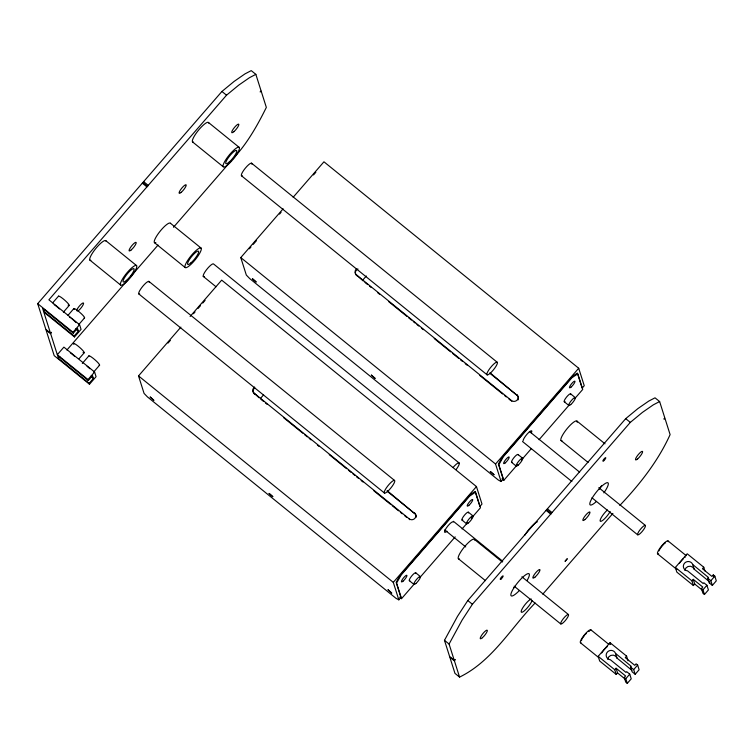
<?xml version="1.0" encoding="UTF-8"?>
<svg xmlns="http://www.w3.org/2000/svg" width="754" height="754" viewBox="0 0 754 754"><rect width="100%" height="100%" fill="white"/><g stroke="black" fill="none" stroke-linecap="round" stroke-linejoin="round"><path stroke-width="1.13" d="M57.313 354.7L63.892 347.123L94.589 371.995L96.069 376.67L89.49 384.248L89.198 383.315L93.402 378.461L92.516 375.652L88.303 380.506L88.011 379.573L57.313 354.7L50.631 333.636L51.47 332.316L50.471 333.117L45.862 329.385L37.7 303.655L221.921 91.47L234.07 81.451L244.946 73.901L251.242 70.622L255.851 74.354L261.007 90.621L260.168 91.941L261.176 91.14L266.341 107.407C257.284 125.711 247.048 143.807 232.977 158.755M50.471 333.117L43.789 312.062L74.486 336.934L81.064 329.357L79.575 324.682L48.887 299.809L226.53 95.192L238.669 85.174L249.555 77.634L255.851 74.354M535.104 603.03C510.731 628.233 492.117 661.249 459.563 677.101L454.408 660.834L455.246 659.514L454.238 660.316L449.638 656.583L444.474 640.316L457.489 616.367L467.791 600.533L625.697 418.659L637.837 408.64L648.723 401.1L655.019 397.82L659.627 401.543L664.783 417.82L663.944 419.139L664.953 418.338L670.108 434.606C658.044 461.26 639.797 484.275 619.835 505.434M454.238 660.316L449.082 644.048L462.098 620.099L472.4 604.265L630.306 422.391L642.446 412.372L653.322 404.832L659.627 401.543M74.486 336.934L74.184 336.001L43.487 311.129L44.891 309.508M52.695 302.844L58.539 296.115M63.364 312.194L69.217 305.464M68.039 315.285L73.892 308.546M78.718 324.635L84.561 317.896M74.184 336.001L78.397 331.147L77.502 328.339L73.298 333.193L72.997 332.26L79.575 324.682M89.198 383.315L58.501 358.442L59.905 356.821M66.918 350.016L127.935 279.743M131.026 276.181L158.057 245.05M173.505 227.256L230.667 161.422M79.104 358.668L84.222 352.778M82.318 363.437L88.897 355.86M93.722 371.948L99.575 365.209M88.011 379.573L94.589 371.995M293.146 197.275L323.947 161.799L578.704 368.244L584.246 385.718L582.145 388.14L577.357 373.06L572.917 376.048L501.862 457.895L498.403 464.002L503.191 479.082L501.08 481.504L498.347 480.053L249.725 278.584L246.322 275.059L240.78 257.585L283.136 208.811M190.112 316.492L221.685 280.13L476.453 486.575L481.994 504.04L479.883 506.471L475.105 491.391L470.656 494.379L399.601 576.226L396.152 582.333L400.93 597.404L398.828 599.835L396.086 598.384L147.464 396.915L144.061 393.39L138.519 375.916L180.875 327.132M249.414 248.782L250.959 247.001M253.278 244.334L256.369 240.771M279.536 214.089L281.082 212.308M313.523 174.947L315.841 172.27M168.01 343.089L170.329 340.422M193.495 313.73L195.041 311.949M198.132 308.395L200.451 305.728M202.769 303.051L205.088 300.384M362.504 280.384L366.321 275.983M260.535 398.376L263.598 394.851M501.08 481.504L495.538 464.03L578.704 368.244M398.828 599.835L393.286 582.361L476.453 486.575M501.966 478.856L503.795 480.345L517.593 464.445M521.419 460.034L531.391 448.555M539.053 439.723L568.95 405.294M575.085 398.235L582.748 389.403L577.8 373.805L571.871 377.792L503.446 456.604L498.846 464.747L503.795 480.345M399.705 597.187L401.533 598.667L414.568 583.662M419.931 577.479L455.19 536.867M462.089 528.922L467.461 522.739M471.288 518.328L480.487 507.734L475.538 492.136L469.619 496.113L401.194 574.925L396.585 583.068L401.533 598.667M542.805 594.152L612.898 513.417M616.225 674.425L614.746 669.75L616.065 668.232L617.545 672.907L616.225 674.425L599.675 661.013L598.186 656.329L610.033 642.691L626.583 656.103L628.073 660.787M693.407 585.538L691.927 580.853L693.237 579.336L694.726 584.02L693.407 585.538L676.847 572.116L675.367 567.442L687.205 553.794L703.765 567.215L704.952 570.957M626.583 656.103L625.273 657.62L634.783 665.33L636.103 663.822L637.639 665.056L639.119 669.74L635.179 674.283L632.106 671.795L630.617 667.12L631.277 666.366L615.547 653.426A4.844 4.665 -17.6 0 0 610.118 650.504A4.844 4.665 -17.6 0 0 606.169 655.32A4.844 4.665 -17.6 0 0 610.372 659.75L626.018 672.427L626.678 671.663L629.741 674.151L631.23 678.836L627.281 683.378L625.745 682.134L624.265 677.46L625.575 675.942L616.065 668.232M703.765 567.215L702.445 568.733L711.964 576.442L713.284 574.925L714.82 576.169L716.3 580.844L712.351 585.396L709.278 582.908L707.799 578.224L708.458 577.47L692.728 564.539A4.844 4.665 -17.6 0 0 687.29 561.617A4.844 4.665 -17.6 0 0 683.35 566.424A4.844 4.665 -17.6 0 0 687.544 570.853L703.19 583.53L703.85 582.776L706.922 585.264L708.402 589.939L704.453 594.491L702.926 593.247L701.437 588.563L702.756 587.046L693.237 579.336M627.281 683.378L625.792 678.704L629.741 674.151M635.179 674.283L633.69 669.609L637.639 665.056M704.453 594.491L702.973 589.807L706.922 585.264M712.351 585.396L710.871 580.712L714.82 576.169M709.278 582.908L709.938 582.154L694.208 569.213A4.844 4.665 -17.6 0 0 684.868 570.373M221.921 91.47L226.53 95.192M625.697 418.659L630.306 422.391M570.627 393.852L575.236 397.584M564.256 401.75L568.865 405.473M208.547 122.544L239.244 147.416A12.573 2.856 -51 0 1 228.858 163.863A12.573 2.856 -51 0 1 225.616 160.008A12.573 2.856 -51 0 1 239.244 147.416M577.027 421.137L605.01 443.814M251.497 163.137L497.056 362.127M490.298 373.032L516.999 395.284A4.053 3.911 -17.6 0 1 518.017 399.94M489.648 373.117L516.999 395.284M241.676 175.927L487.225 374.908M192.534 141.903L223.231 166.775M356.812 268.688A4.053 3.911 -17.6 0 0 356.463 274.908L511.476 400.515L511.74 401.354M561.014 440.496L588.092 462.447M356.463 274.908L363.117 280.912M364.936 282.392L367.669 284.607M369.498 286.086L371.317 287.566M377.697 292.731L379.526 294.211M388.64 301.6L406.877 316.378M408.706 317.858L411.439 320.073M413.258 321.553L415.086 323.032M416.905 324.503L418.734 325.982M421.467 328.197L423.296 329.677M434.229 338.546L450.647 351.845M452.466 353.324L458.856 358.499M460.675 359.969L462.504 361.449M465.237 363.664L467.056 365.143M479.827 375.492L502.616 393.965M504.445 395.435L506.264 396.915M508.997 399.13L510.826 400.61M668.016 540.91L686.291 555.717M529.374 431.429L579.619 472.145M598.799 487.687L645.396 525.444A6.089 1.385 -51 0 1 640.363 533.398A6.089 1.385 -51 0 1 638.798 531.542A6.089 1.385 -51 0 1 645.396 525.444M707.799 578.224L710.871 580.712M522.541 441.542L571.871 481.514M591.965 497.8L637.639 534.812M675.367 567.442L691.927 580.853M701.437 588.563L702.973 589.807M657.667 553.917L676.856 569.459M694.726 584.02L702.511 590.325M517.989 454.483L522.597 458.206M511.627 462.372L516.226 466.104M240.78 257.585L495.538 464.03M143.628 181.648L148.236 185.38M547.404 508.837L552.003 512.569M143.09 182.77L147.69 186.502M546.857 509.958L551.466 513.691M142.317 183.156L146.917 186.888M546.084 510.354L550.693 514.087M170.423 223.241L201.12 248.113A12.573 2.856 -51 0 1 190.734 264.569A12.573 2.856 -51 0 1 187.492 260.714A12.573 2.856 -51 0 1 201.12 248.113M459.233 463.06L213.684 264.07A8.115 1.838 -51 0 0 206.21 270.13A8.115 1.838 -51 0 0 204.409 276.454M203.241 276.398L216.021 286.756M154.41 242.609L185.107 267.482M468.366 512.183L472.975 515.915M462.004 520.072L466.603 523.804M590.844 629.797L609.109 644.604M453.39 521.287L502.72 561.259M521.9 576.81L568.497 614.557A6.089 1.385 -51 0 1 563.464 622.521A6.089 1.385 -51 0 1 561.9 620.655A6.089 1.385 -51 0 1 568.497 614.557M105.909 240.762L136.606 265.634A12.573 2.856 -51 0 1 126.22 282.081A12.573 2.856 -51 0 1 122.977 278.235A12.573 2.856 -51 0 1 136.606 265.634M474.389 539.355L502.371 562.032M630.617 667.12L633.69 669.609M607.696 659.26A4.844 4.665 -17.6 0 1 617.036 658.11L631.89 670.334M148.858 281.355L394.417 480.345M444.728 529.921L465.736 546.942M514.153 586.178L560.74 623.935M598.186 656.329L614.746 669.75M624.265 677.46L625.792 678.704M580.495 642.804L598.761 657.611M617.545 672.907L625.33 679.222M387.122 490.618L414.738 513.615A4.053 3.911 -17.6 0 1 416.085 517.282M387.386 491.448L414.738 513.615M139.038 294.145L384.587 493.135M89.896 260.121L120.593 285.003M254.56 387.019A4.053 3.911 -17.6 0 0 254.211 393.239L409.215 518.846L409.479 519.676M458.375 558.714L485.453 580.665M254.211 393.239L259.027 397.763M260.856 399.243L263.589 401.458M265.417 402.938L267.236 404.408M283.645 417.716L302.797 433.23M304.625 434.709L307.359 436.924M309.178 438.404L311.006 439.874M317.387 445.048L319.206 446.528M329.244 454.653L346.567 468.696M348.386 470.176L351.119 472.39M352.947 473.87L354.766 475.34M356.595 476.82L358.414 478.3M361.157 480.515L362.976 481.994M373.918 490.863L390.327 504.162M392.155 505.642L398.536 510.807M400.365 512.286L402.184 513.766M404.917 515.981L406.745 517.461M467.791 600.533L472.4 604.265M415.737 572.804L420.336 576.537M409.365 580.703L413.965 584.425M138.519 375.916L393.286 582.361M75.692 328.951L78.397 331.147M37.7 303.655L72.997 332.26M73.298 333.193L42.601 308.32L43.487 311.129M444.474 640.316L449.082 644.048M50.631 333.636L46.032 329.913L54.194 355.643L89.49 384.248M454.408 660.834L449.799 657.102L454.964 673.379L459.563 677.101M90.697 376.265L93.402 378.461M88.303 380.506L57.606 355.634L58.501 358.442M713.284 574.925L713.878 576.801M692.813 564.793L694.293 569.468M615.632 653.69L617.121 658.365M610.033 642.691L610.627 644.557M561.984 440.713A12.573 2.856 -51 0 1 567.149 428.592A12.573 2.856 -51 0 1 577.215 422.297M459.346 558.931A12.573 2.856 -51 0 1 464.096 547.319A12.573 2.856 -51 0 1 474.596 540.024M524.671 535.415A12.573 2.856 -51 0 1 536.273 522.381M536.895 522.022A12.573 2.856 -51 0 1 537.451 521.768M74.184 309.489A7.097 1.027 41 0 1 79.359 311.986A7.097 1.027 41 0 1 84.165 317.905M58.51 296.435A7.097 1.027 41 0 1 65.4 300.771A7.097 1.027 41 0 1 68.086 305.153M69.462 317.048A7.097 1.027 41 0 1 70.697 317.915M72.073 318.98A7.097 1.027 41 0 1 76.041 322.589M54.118 304.616A7.097 1.027 41 0 1 59.481 308.961M76.484 310.733A5.476 1.244 -51 0 1 81.215 304.164A5.476 1.244 -51 0 1 83.138 304.786A5.476 1.244 -51 0 1 77.803 311.157M155.861 242.675A12.573 2.856 -51 0 1 159.32 232.241A12.573 2.856 -51 0 1 170.574 223.533M90.866 260.337A12.573 2.856 -51 0 1 95.617 248.726A12.573 2.856 -51 0 1 106.125 241.431M193.505 142.12A12.573 2.856 -51 0 1 198.255 130.508A12.573 2.856 -51 0 1 208.764 123.213M87.078 366.293A7.097 1.027 41 0 1 89.839 368.715M70.358 352.797A7.097 1.027 41 0 1 74.495 356.274M88.859 356.18A7.097 1.027 41 0 1 95.07 359.903A7.097 1.027 41 0 1 99.179 365.219M73.845 344.361A7.097 1.027 41 0 1 79.717 347.471A7.097 1.027 41 0 1 83.091 352.467M532.107 600.476A8.52 1.932 -51 0 1 524.134 611.023A8.52 1.932 -51 0 1 522.503 608.233A8.52 1.932 -51 0 1 531.221 598.959M610.174 511.514A8.52 1.932 -51 0 1 602.88 520.241A8.52 1.932 -51 0 1 600.58 518.969A8.52 1.932 -51 0 1 607.394 509.968M519.336 590.561A14.194 3.223 -51 0 1 511.231 593.012A14.194 3.223 -51 0 1 524.596 575.613A14.194 3.223 -51 0 1 527.14 580.401M514.728 586.829A14.194 3.223 -51 0 1 513.766 587.8M596.376 501.495A14.194 3.223 -51 0 1 591.098 499.977A14.194 3.223 -51 0 1 605.622 483.257A14.194 3.223 -51 0 1 603.869 492.871M601.485 485.736A14.194 3.223 -51 0 1 599.27 489.139M242.354 175.823A8.115 1.838 -51 0 1 245.248 168.265A8.115 1.838 -51 0 1 251.845 164.212M139.716 294.041A8.115 1.838 -51 0 1 142.61 286.482A8.115 1.838 -51 0 1 149.198 282.439M453.079 467.461A8.115 1.838 -51 0 1 459.073 462.881A8.115 1.838 -51 0 1 456.274 469.327M601.654 652.973A8.313 1.885 -51 0 1 607.479 646.47M581.07 642.832A8.313 1.885 -51 0 1 584.322 634.962A8.313 1.885 -51 0 1 591.089 630.598M581.56 640.693A6.286 1.423 -51 0 1 581.626 640.278M582.069 639.156A6.286 1.423 -51 0 1 582.418 638.487M582.851 637.761A6.286 1.423 -51 0 1 584.52 635.443M585.151 634.689A6.286 1.423 -51 0 1 586.442 633.322M588.667 631.55A6.286 1.423 -51 0 1 589.392 631.334M676.687 569.289A8.313 1.885 -51 0 1 676.602 569.025M679.411 563.266A8.313 1.885 -51 0 1 683.388 558.686M684.651 557.583A8.313 1.885 -51 0 1 685.226 557.149M658.647 553.804A8.313 1.885 -51 0 1 661.173 546.48A8.313 1.885 -51 0 1 668.27 541.702M658.977 550.863A6.286 1.423 -51 0 1 659.241 550.26M659.599 549.591A6.286 1.423 -51 0 1 663.614 544.426M664.236 543.841A6.286 1.423 -51 0 1 665.367 542.946M565.019 401.628A5.071 1.15 -51 0 1 566.518 397.113A5.071 1.15 -51 0 1 570.703 394.596M512.39 462.259A5.071 1.15 -51 0 1 513.634 458.046A5.071 1.15 -51 0 1 518.121 454.888M523.087 440.779A6.692 1.517 -51 0 1 528.563 432.598A6.692 1.517 -51 0 1 531.297 432.994M516.735 394.455A4.053 3.911 -17.6 0 1 517.178 399.978A4.053 3.911 -17.6 0 1 511.476 400.515M356.727 275.738A4.053 3.911 -17.6 0 1 358.018 269.037M409.808 580.721A5.071 1.15 -51 0 1 411.882 575.754A5.071 1.15 -51 0 1 415.803 573.549M462.767 519.958A5.071 1.15 -51 0 1 464.266 515.434A5.071 1.15 -51 0 1 468.441 512.927M447.028 531.212A6.692 1.517 -51 0 1 446.33 527.989A6.692 1.517 -51 0 1 453.239 522.079M414.474 512.786A4.053 3.911 -17.6 0 1 414.917 518.3A4.053 3.911 -17.6 0 1 409.215 518.846M254.475 394.069A4.053 3.911 -17.6 0 1 254.824 387.848M565.142 561.183L567.178 558.846L565.142 561.183M252.439 278.735L256.096 281.939L252.439 278.735M269.121 493.446L272.778 496.65L269.121 493.446M371.383 375.115L375.04 378.329L371.383 375.115M490.317 471.504L493.983 474.709L490.317 471.504M388.084 589.816L391.703 593.049L388.084 589.816M150.216 397.047L153.807 400.28L150.216 397.047M190.932 262.892A8.52 1.932 -51 0 0 198.641 251.44A8.52 1.932 -51 0 0 189.763 259.065A8.52 1.932 -51 0 0 190.932 262.892M233.881 131.686A5.476 1.244 -51 0 0 238.829 124.335A5.476 1.244 -51 0 0 233.109 129.254A5.476 1.244 -51 0 0 233.881 131.686M131.243 249.904A5.476 1.244 -51 0 0 136.191 242.552A5.476 1.244 -51 0 0 130.47 247.472A5.476 1.244 -51 0 0 131.243 249.904M181.243 192.317A5.476 1.244 -51 0 0 186.191 184.956A5.476 1.244 -51 0 0 180.479 189.885A5.476 1.244 -51 0 0 181.243 192.317M229.075 162.167A8.52 1.932 -51 0 0 236.765 150.734A8.52 1.932 -51 0 0 227.878 158.387A8.52 1.932 -51 0 0 229.075 162.167M126.436 280.394A8.52 1.932 -51 0 0 134.127 268.952A8.52 1.932 -51 0 0 125.239 276.605A8.52 1.932 -51 0 0 126.436 280.394M501.108 578.968A2.234 0.509 -51 0 0 503.125 575.971A2.234 0.509 -51 0 0 500.797 577.979A2.234 0.509 -51 0 0 501.108 578.968M603.747 460.751A2.234 0.509 -51 0 0 605.764 457.753A2.234 0.509 -51 0 0 603.436 459.761A2.234 0.509 -51 0 0 603.747 460.751M482.381 637.733A5.476 1.244 -51 0 0 487.329 630.372A5.476 1.244 -51 0 0 481.608 635.302A5.476 1.244 -51 0 0 482.381 637.733M585.019 519.506A5.476 1.244 -51 0 0 589.967 512.154A5.476 1.244 -51 0 0 584.246 517.074A5.476 1.244 -51 0 0 585.019 519.506M637.658 458.884A5.476 1.244 -51 0 0 642.596 451.533A5.476 1.244 -51 0 0 636.885 456.453A5.476 1.244 -51 0 0 637.658 458.884M535.02 577.102A5.476 1.244 -51 0 0 539.958 569.751A5.476 1.244 -51 0 0 534.247 574.671A5.476 1.244 -51 0 0 535.02 577.102M490.081 373.353A8.115 1.838 -51 0 0 497.404 362.457A8.115 1.838 -51 0 0 488.941 369.743A8.115 1.838 -51 0 0 490.081 373.353M387.443 491.57A8.115 1.838 -51 0 0 394.766 480.675A8.115 1.838 -51 0 0 386.302 487.97A8.115 1.838 -51 0 0 387.443 491.57M505.331 462.824A4.26 0.971 -51 0 0 509.176 457.103A4.26 0.971 -51 0 0 504.728 460.93A4.26 0.971 -51 0 0 505.331 462.824M571.127 387.038A4.26 0.971 -51 0 0 574.972 381.317A4.26 0.971 -51 0 0 570.524 385.153A4.26 0.971 -51 0 0 571.127 387.038M570.759 404.549A5.071 1.15 -51 0 0 575.34 397.744A5.071 1.15 -51 0 0 570.043 402.297A5.071 1.15 -51 0 0 570.759 404.549M518.121 465.18A5.071 1.15 -51 0 0 522.701 458.366A5.071 1.15 -51 0 0 517.414 462.928A5.071 1.15 -51 0 0 518.121 465.18M468.865 505.369A4.26 0.971 -51 0 0 472.711 499.648A4.26 0.971 -51 0 0 468.272 503.474A4.26 0.971 -51 0 0 468.865 505.369M403.07 581.145A4.26 0.971 -51 0 0 406.915 575.425A4.26 0.971 -51 0 0 402.476 579.26A4.26 0.971 -51 0 0 403.07 581.145M415.869 583.502A5.071 1.15 -51 0 0 420.44 576.697A5.071 1.15 -51 0 0 415.152 581.249A5.071 1.15 -51 0 0 415.869 583.502M468.498 522.88A5.071 1.15 -51 0 0 473.078 516.066A5.071 1.15 -51 0 0 467.791 520.628A5.071 1.15 -51 0 0 468.498 522.88"/></g></svg>
